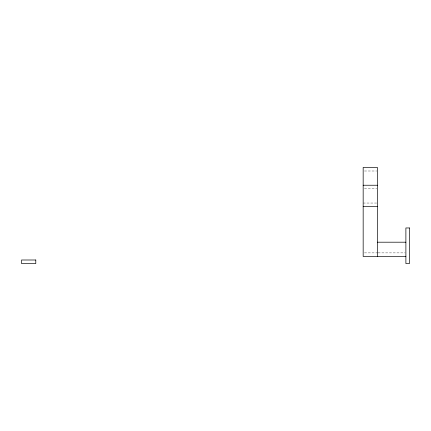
<?xml version="1.0" encoding="UTF-8"?>
<svg xmlns="http://www.w3.org/2000/svg" width="431" height="431" viewBox="0 0 431 431"><rect width="100%" height="100%" fill="white"/><g stroke="black" fill="none" stroke-linecap="round" stroke-linejoin="round"><path stroke-width="0.32" stroke-dasharray="2.15 1.62" d="M364.464 170.999L376.764 170.999M364.464 188.8L376.764 188.8M363.166 203.039L376.764 203.039M364.464 252.884L377.852 252.884M378.073 252.884L405.221 252.884"/><path stroke-width="0.65" d="M363.166 185.238L377.411 185.238M363.166 206.6L377.411 206.6M377.411 242.2L405.889 242.2M405.889 256.44L363.166 256.44L363.166 167.438L377.411 167.438L377.411 256.44M409.45 227.961L405.889 227.961L405.889 263.562L409.45 263.562L409.45 227.961M35.789 260.001L21.55 260.001L21.55 263.562L35.789 263.562L35.789 260.001"/></g></svg>
